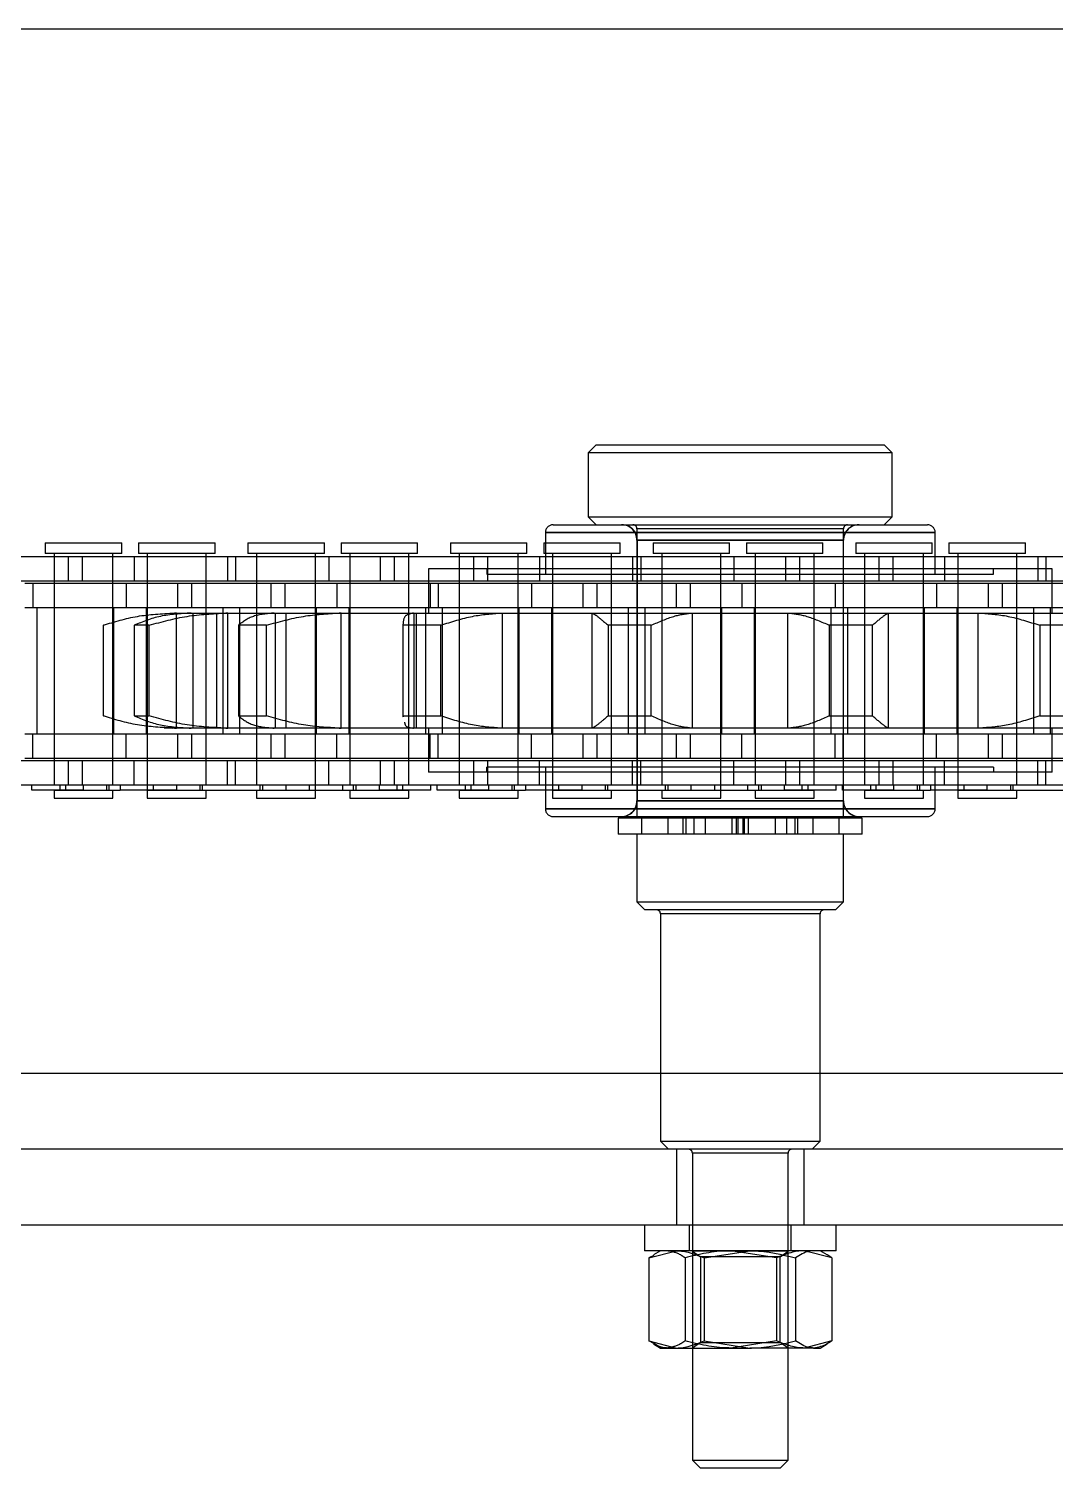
# Model space of a CAD drawing. Header units: metres. Extents: x 0 to 21025, y 0 to 14850.
# Drawn here: x 4385.1 to 4449.4, y 9031.4 to 9121.6 of the extents above; entities that cross this region are included whole.
import ezdxf

# ---------------------------------------------------------------- set-up
doc = ezdxf.new("R2010")
doc.units = ezdxf.units.M
doc.header["$LTSCALE"] = 25
doc.linetypes.add('HIDDEN2', pattern=[4.7625, 3.175, -1.5875])
doc.layers.add('SL4', color=4, linetype='Continuous')
doc.layers.add('ST1', color=7, linetype='HIDDEN2')

msp = doc.modelspace()

# ---------------------------------------------------------------- linework, layer by layer
at = {"layer": 'SL4'}
for p, q in [((4210.539, 9121.619), (5535.514, 9121.619)), ((4210.539, 9056.144), (5535.514, 9056.144)), ((5535.514, 9046.619), (4210.539, 9046.619)), ((4423.697, 9046.619), (4423.697, 9045.019)), ((4435.697, 9045.019), (4435.697, 9046.619)), ((4435.214, 9045.019), (4423.697, 9045.019)), ((4423.965, 9044.572), (4425.697, 9045.019)), ((4424.277, 9044.727), (4423.965, 9044.572)), ((4423.965, 9044.572), (4423.965, 9039.365)), ((4424.697, 9045.019), (4424.26, 9044.766)), ((4427.429, 9044.572), (4430.295, 9045.019)), ((4427.429, 9044.572), (4427.429, 9039.365)), ((4433.161, 9044.572), (4433.161, 9039.365)), ((4435.134, 9044.766), (4434.697, 9045.019)), ((4435.429, 9044.572), (4435.142, 9044.761)), ((4435.697, 9045.019), (4435.214, 9045.019)), ((4435.429, 9044.572), (4435.429, 9039.365)), ((4423.965, 9039.365), (4425.697, 9038.919)), ((4424.277, 9039.21), (4423.965, 9039.365)), ((4424.26, 9039.171), (4424.697, 9038.919)), ((4424.697, 9038.919), (4425.697, 9038.919)), ((4425.697, 9038.919), (4430.295, 9038.919)), ((4426.697, 9038.919), (4426.697, 9031.884)), ((4427.429, 9039.365), (4430.295, 9038.919)), ((4434.295, 9038.919), (4430.295, 9038.919)), ((4432.697, 9031.884), (4432.697, 9038.919)), ((4434.295, 9038.919), (4434.697, 9038.919)), ((4434.697, 9038.919), (4435.134, 9039.171)), ((4426.697, 9031.884), (4427.197, 9031.384)), ((4426.697, 9031.884), (4432.697, 9031.884)), ((4432.197, 9031.384), (4432.697, 9031.884)), ((4432.197, 9031.384), (4427.197, 9031.384))]:
    msp.add_line(p, q, dxfattribs=at)
for points, knots in [([(4425.697, 9045.019), (4425.738, 9045.018), (4426.323, 9045.012), (4426.896, 9044.784), (4427.429, 9044.572)], [0, 0, 0, 0, 0.070201, 1, 1, 1, 1]), ([(4430.295, 9045.019), (4430.363, 9045.018), (4431.33, 9045.012), (4432.279, 9044.784), (4433.161, 9044.572)], [0, 0, 0, 0, 0.070201, 1, 1, 1, 1]), ([(4434.295, 9045.019), (4434.192, 9045.012), (4433.808, 9044.987), (4433.434, 9044.747), (4433.161, 9044.572)], [0, 0, 0, 0, 0.268634, 1, 1, 1, 1]), ([(4425.697, 9038.919), (4425.738, 9038.919), (4426.323, 9038.925), (4426.896, 9039.153), (4427.429, 9039.365)], [0, 0, 0, 0, 0.070201, 1, 1, 1, 1]), ([(4430.295, 9038.919), (4430.363, 9038.919), (4431.33, 9038.925), (4432.279, 9039.153), (4433.161, 9039.365)], [0, 0, 0, 0, 0.070201, 1, 1, 1, 1]), ([(4434.295, 9038.919), (4434.192, 9038.925), (4433.808, 9038.95), (4433.434, 9039.19), (4433.161, 9039.365)], [0, 0, 0, 0, 0.268634, 1, 1, 1, 1]), ([(4435.429, 9039.365), (4435.334, 9039.298), (4434.964, 9039.036), (4434.58, 9038.969), (4434.295, 9038.919)], [0, 0, 0, 0, 0.2575513, 1, 1, 1, 1])]:
    msp.add_open_spline(points, degree=3, knots=knots, dxfattribs=at)
at = {"layer": 'ST1'}
for p, q in [((4420.672, 9095.529), (4420.172, 9095.029)), ((4439.222, 9095.029), (4420.172, 9095.029)), ((4420.172, 9095.029), (4420.172, 9091.029)), ((4420.672, 9095.529), (4438.722, 9095.529)), ((4439.222, 9095.029), (4438.722, 9095.529)), ((4439.222, 9091.029), (4439.222, 9095.029)), ((4417.97, 9090.529), (4441.423, 9090.529)), ((4420.172, 9091.029), (4439.222, 9091.029)), ((4420.172, 9091.029), (4420.672, 9090.529)), ((4436.172, 9090.279), (4423.222, 9090.279)), ((4423.222, 9090.279), (4423.222, 9072.239)), ((4436.172, 9072.239), (4436.172, 9090.279)), ((4438.722, 9090.529), (4439.222, 9091.029)), ((4386.131, 9089.384), (4390.928, 9089.384)), ((4386.131, 9089.384), (4386.131, 9088.725)), ((4390.928, 9088.725), (4390.928, 9089.384)), ((4391.979, 9089.384), (4396.776, 9089.384)), ((4391.979, 9089.384), (4391.979, 9088.725)), ((4396.776, 9088.725), (4396.776, 9089.384)), ((4398.831, 9089.384), (4403.628, 9089.384)), ((4398.831, 9089.384), (4398.831, 9088.725)), ((4403.628, 9088.725), (4403.628, 9089.384)), ((4404.679, 9089.384), (4409.476, 9089.384)), ((4404.679, 9089.384), (4404.679, 9088.725)), ((4409.476, 9088.725), (4409.476, 9089.384)), ((4411.531, 9089.384), (4416.328, 9089.384)), ((4411.531, 9089.384), (4411.531, 9088.725)), ((4416.328, 9088.725), (4416.328, 9089.384)), ((4417.379, 9089.384), (4422.176, 9089.384)), ((4417.379, 9089.384), (4417.379, 9088.725)), ((4417.482, 9090.04), (4417.482, 9087.44)), ((4417.482, 9090.04), (4441.912, 9090.04)), ((4441.912, 9090.04), (4417.482, 9090.04)), ((4422.176, 9088.725), (4422.176, 9089.384)), ((4423.222, 9089.551), (4423.222, 9073.216)), ((4436.147, 9089.551), (4423.246, 9089.551)), ((4423.246, 9073.216), (4423.246, 9089.551)), ((4423.246, 9089.551), (4436.147, 9089.551)), ((4424.231, 9089.384), (4429.028, 9089.384)), ((4424.231, 9089.384), (4424.231, 9088.725)), ((4429.028, 9088.725), (4429.028, 9089.384)), ((4430.079, 9089.384), (4434.876, 9089.384)), ((4430.079, 9089.384), (4430.079, 9088.725)), ((4434.876, 9088.725), (4434.876, 9089.384)), ((4436.147, 9089.551), (4436.147, 9073.216)), ((4436.172, 9073.216), (4436.172, 9089.551)), ((4436.931, 9089.384), (4441.728, 9089.384)), ((4436.931, 9089.384), (4436.931, 9088.725)), ((4441.728, 9088.725), (4441.728, 9089.384)), ((4441.912, 9087.44), (4441.912, 9090.04)), ((4442.779, 9089.384), (4447.576, 9089.384)), ((4442.779, 9089.384), (4442.779, 9088.725)), ((4447.576, 9088.725), (4447.576, 9089.384)), ((4378.502, 9088.541), (4387.597, 9088.541)), ((4390.928, 9088.725), (4386.131, 9088.725)), ((4386.684, 9088.725), (4386.684, 9074.227)), ((4386.684, 9088.541), (4386.684, 9087.021)), ((4387.597, 9088.541), (4388.457, 9088.541)), ((4387.597, 9087.021), (4387.597, 9088.541)), ((4388.457, 9088.541), (4397.552, 9088.541)), ((4388.457, 9088.541), (4388.457, 9087.021)), ((4390.374, 9074.227), (4390.374, 9088.725)), ((4390.374, 9087.021), (4390.374, 9088.541)), ((4391.704, 9088.541), (4391.704, 9087.021)), ((4396.776, 9088.725), (4391.979, 9088.725)), ((4392.532, 9088.725), (4392.532, 9074.227)), ((4392.532, 9088.541), (4392.532, 9087.021)), ((4396.222, 9074.227), (4396.222, 9088.725)), ((4396.222, 9087.021), (4396.222, 9088.541)), ((4397.552, 9088.541), (4397.552, 9087.021)), ((4397.552, 9088.541), (4403.902, 9088.541)), ((4398.054, 9088.541), (4398.054, 9087.021)), ((4403.628, 9088.725), (4398.831, 9088.725)), ((4399.384, 9088.725), (4399.384, 9074.227)), ((4399.384, 9088.541), (4399.384, 9087.021)), ((4403.074, 9074.227), (4403.074, 9088.725)), ((4403.074, 9087.021), (4403.074, 9088.541)), ((4403.902, 9088.541), (4403.902, 9087.021)), ((4403.902, 9088.541), (4412.997, 9088.541)), ((4409.476, 9088.725), (4404.679, 9088.725)), ((4405.232, 9088.725), (4405.232, 9074.227)), ((4405.232, 9088.541), (4405.232, 9087.021)), ((4407.149, 9087.021), (4407.149, 9088.541)), ((4408.009, 9088.541), (4408.009, 9087.021)), ((4408.922, 9074.227), (4408.922, 9088.725)), ((4408.922, 9087.021), (4408.922, 9088.541)), ((4416.328, 9088.725), (4411.531, 9088.725)), ((4412.084, 9088.725), (4412.084, 9074.227)), ((4412.084, 9088.541), (4412.084, 9087.021)), ((4412.997, 9088.541), (4413.857, 9088.541)), ((4412.997, 9087.021), (4412.997, 9088.541)), ((4413.857, 9088.541), (4422.952, 9088.541)), ((4413.857, 9088.541), (4413.857, 9087.021)), ((4415.774, 9074.227), (4415.774, 9088.725)), ((4415.774, 9087.021), (4415.774, 9088.541)), ((4417.104, 9088.541), (4417.104, 9087.021)), ((4422.176, 9088.725), (4417.379, 9088.725)), ((4417.932, 9088.725), (4417.932, 9074.227)), ((4417.932, 9088.541), (4417.932, 9087.021)), ((4421.622, 9074.227), (4421.622, 9088.725)), ((4421.622, 9087.021), (4421.622, 9088.541)), ((4422.952, 9088.541), (4422.952, 9087.021)), ((4422.952, 9088.541), (4429.302, 9088.541)), ((4423.454, 9088.541), (4423.454, 9087.021)), ((4429.028, 9088.725), (4424.231, 9088.725)), ((4424.784, 9088.725), (4424.784, 9074.227)), ((4424.784, 9088.541), (4424.784, 9087.021)), ((4428.474, 9074.227), (4428.474, 9088.725)), ((4428.474, 9087.021), (4428.474, 9088.541)), ((4429.302, 9088.541), (4429.302, 9087.021)), ((4429.302, 9088.541), (4438.397, 9088.541)), ((4434.876, 9088.725), (4430.079, 9088.725)), ((4430.632, 9088.725), (4430.632, 9074.227)), ((4430.632, 9088.541), (4430.632, 9087.021)), ((4432.549, 9087.021), (4432.549, 9088.541)), ((4433.409, 9088.541), (4433.409, 9087.021)), ((4434.322, 9074.227), (4434.322, 9088.725)), ((4434.322, 9087.021), (4434.322, 9088.541)), ((4441.728, 9088.725), (4436.931, 9088.725)), ((4437.484, 9088.725), (4437.484, 9074.227)), ((4437.484, 9088.541), (4437.484, 9087.021)), ((4438.397, 9088.541), (4439.257, 9088.541)), ((4438.397, 9087.021), (4438.397, 9088.541)), ((4439.257, 9088.541), (4448.352, 9088.541)), ((4439.257, 9088.541), (4439.257, 9087.021)), ((4441.174, 9074.227), (4441.174, 9088.725)), ((4441.174, 9087.021), (4441.174, 9088.541)), ((4442.504, 9088.541), (4442.504, 9087.021)), ((4447.576, 9088.725), (4442.779, 9088.725)), ((4443.332, 9088.725), (4443.332, 9074.227)), ((4443.332, 9088.541), (4443.332, 9087.021)), ((4447.022, 9074.227), (4447.022, 9088.725)), ((4447.022, 9087.021), (4447.022, 9088.541)), ((4448.352, 9088.541), (4448.352, 9087.021)), ((4448.352, 9088.541), (4454.702, 9088.541)), ((4448.854, 9088.541), (4448.854, 9087.021)), ((4410.153, 9087.759), (4410.153, 9084.989)), ((4449.241, 9087.759), (4410.153, 9087.759)), ((4413.817, 9087.759), (4413.817, 9087.44)), ((4445.576, 9087.44), (4445.576, 9087.759)), ((4449.241, 9084.989), (4449.241, 9087.759)), ((4378.502, 9087.021), (4387.597, 9087.021)), ((4384.852, 9086.869), (4391.202, 9086.869)), ((4385.354, 9086.869), (4385.354, 9085.349)), ((4386.684, 9086.869), (4386.684, 9085.349)), ((4387.597, 9087.021), (4388.457, 9087.021)), ((4388.457, 9087.021), (4397.552, 9087.021)), ((4390.374, 9085.349), (4390.374, 9086.869)), ((4391.202, 9086.869), (4391.202, 9085.349)), ((4391.202, 9086.869), (4400.297, 9086.869)), ((4392.532, 9086.869), (4392.532, 9085.349)), ((4394.449, 9085.349), (4394.449, 9086.869)), ((4395.309, 9086.869), (4395.309, 9085.349)), ((4396.222, 9085.349), (4396.222, 9086.869)), ((4397.552, 9087.021), (4403.902, 9087.021)), ((4399.384, 9086.869), (4399.384, 9085.349)), ((4400.297, 9086.869), (4401.157, 9086.869)), ((4400.297, 9085.349), (4400.297, 9086.869)), ((4401.157, 9086.869), (4410.252, 9086.869)), ((4401.157, 9086.869), (4401.157, 9085.349)), ((4403.074, 9085.349), (4403.074, 9086.869)), ((4403.902, 9087.021), (4412.997, 9087.021)), ((4404.404, 9086.869), (4404.404, 9085.349)), ((4405.232, 9086.869), (4405.232, 9085.349)), ((4408.922, 9085.349), (4408.922, 9086.869)), ((4410.252, 9086.869), (4410.252, 9085.349)), ((4410.252, 9086.869), (4416.602, 9086.869)), ((4410.754, 9086.869), (4410.754, 9085.349)), ((4412.084, 9086.869), (4412.084, 9085.349)), ((4412.997, 9087.021), (4413.857, 9087.021)), ((4413.817, 9087.44), (4445.576, 9087.44)), ((4413.857, 9087.021), (4422.952, 9087.021)), ((4415.774, 9085.349), (4415.774, 9086.869)), ((4416.602, 9086.869), (4416.602, 9085.349)), ((4416.602, 9086.869), (4425.697, 9086.869)), ((4417.932, 9086.869), (4417.932, 9085.349)), ((4419.849, 9085.349), (4419.849, 9086.869)), ((4420.709, 9086.869), (4420.709, 9085.349)), ((4421.622, 9085.349), (4421.622, 9086.869)), ((4422.952, 9087.021), (4429.302, 9087.021)), ((4424.784, 9086.869), (4424.784, 9085.349)), ((4425.697, 9086.869), (4426.557, 9086.869)), ((4425.697, 9085.349), (4425.697, 9086.869)), ((4426.557, 9086.869), (4435.652, 9086.869)), ((4426.557, 9086.869), (4426.557, 9085.349)), ((4428.474, 9085.349), (4428.474, 9086.869)), ((4429.302, 9087.021), (4438.397, 9087.021)), ((4429.804, 9086.869), (4429.804, 9085.349)), ((4430.632, 9086.869), (4430.632, 9085.349)), ((4434.322, 9085.349), (4434.322, 9086.869)), ((4435.652, 9086.869), (4435.652, 9085.349)), ((4435.652, 9086.869), (4442.002, 9086.869)), ((4436.154, 9086.869), (4436.154, 9085.349)), ((4437.484, 9086.869), (4437.484, 9085.349)), ((4438.397, 9087.021), (4439.257, 9087.021)), ((4439.257, 9087.021), (4448.352, 9087.021)), ((4441.174, 9085.349), (4441.174, 9086.869)), ((4442.002, 9086.869), (4442.002, 9085.349)), ((4442.002, 9086.869), (4451.097, 9086.869)), ((4443.332, 9086.869), (4443.332, 9085.349)), ((4445.249, 9085.349), (4445.249, 9086.869)), ((4446.109, 9086.869), (4446.109, 9085.349)), ((4447.022, 9085.349), (4447.022, 9086.869)), ((4448.352, 9087.021), (4454.702, 9087.021)), ((4384.852, 9085.349), (4391.202, 9085.349)), ((4385.637, 9077.419), (4385.637, 9085.349)), ((4386.684, 9085.349), (4386.684, 9077.419)), ((4390.374, 9077.419), (4390.374, 9085.349)), ((4390.417, 9085.349), (4390.417, 9077.419)), ((4391.202, 9085.349), (4400.297, 9085.349)), ((4392.489, 9077.419), (4392.489, 9085.349)), ((4392.532, 9085.349), (4392.532, 9077.419)), ((4394.089, 9084.989), (4394.23, 9084.989)), ((4394.23, 9084.989), (4394.356, 9084.989)), ((4394.356, 9084.989), (4394.23, 9084.989)), ((4394.356, 9077.779), (4394.356, 9084.989)), ((4394.356, 9084.989), (4395.287, 9084.989)), ((4395.287, 9084.989), (4397.451, 9084.989)), ((4395.396, 9077.779), (4395.396, 9084.989)), ((4396.222, 9077.419), (4396.222, 9085.349)), ((4396.894, 9077.779), (4396.894, 9084.989)), ((4397.269, 9085.349), (4397.269, 9077.419)), ((4397.451, 9084.989), (4397.58, 9084.989)), ((4397.58, 9084.989), (4397.451, 9084.989)), ((4397.58, 9077.779), (4397.58, 9084.989)), ((4397.58, 9084.989), (4400.493, 9084.989)), ((4398.337, 9077.419), (4398.337, 9085.349)), ((4399.384, 9085.349), (4399.384, 9077.419)), ((4400.297, 9085.349), (4401.157, 9085.349)), ((4400.493, 9084.989), (4404.562, 9084.989)), ((4400.572, 9077.779), (4400.572, 9084.989)), ((4401.157, 9085.349), (4410.252, 9085.349)), ((4401.241, 9077.779), (4401.241, 9084.989)), ((4403.074, 9077.419), (4403.074, 9085.349)), ((4403.117, 9085.349), (4403.117, 9077.419)), ((4404.562, 9084.989), (4404.677, 9084.989)), ((4404.677, 9084.989), (4404.562, 9084.989)), ((4404.677, 9077.779), (4404.677, 9084.989)), ((4404.677, 9084.989), (4409.223, 9084.989)), ((4405.189, 9077.419), (4405.189, 9085.349)), ((4405.232, 9085.349), (4405.232, 9077.419)), ((4408.922, 9077.419), (4408.922, 9085.349)), ((4409.223, 9084.989), (4414.704, 9084.989)), ((4409.261, 9077.779), (4409.261, 9084.989)), ((4409.411, 9077.779), (4409.411, 9084.989)), ((4409.969, 9085.349), (4409.969, 9077.419)), ((4410.252, 9085.349), (4416.602, 9085.349)), ((4411.037, 9077.419), (4411.037, 9085.349)), ((4412.084, 9085.349), (4412.084, 9077.419)), ((4414.704, 9084.989), (4414.792, 9084.989)), ((4414.792, 9077.779), (4414.792, 9084.989)), ((4414.792, 9084.989), (4420.415, 9084.989)), ((4415.774, 9077.419), (4415.774, 9085.349)), ((4415.817, 9085.349), (4415.817, 9077.419)), ((4416.602, 9085.349), (4425.697, 9085.349)), ((4417.889, 9077.419), (4417.889, 9085.349)), ((4417.932, 9085.349), (4417.932, 9077.419)), ((4420.415, 9077.779), (4420.415, 9084.989)), ((4420.415, 9084.989), (4420.421, 9084.989)), ((4420.421, 9084.989), (4426.655, 9084.989)), ((4421.622, 9077.419), (4421.622, 9085.349)), ((4422.669, 9085.349), (4422.669, 9077.419)), ((4423.737, 9077.419), (4423.737, 9085.349)), ((4424.784, 9085.349), (4424.784, 9077.419)), ((4425.697, 9085.349), (4426.557, 9085.349)), ((4426.557, 9085.349), (4435.652, 9085.349)), ((4426.655, 9084.989), (4426.705, 9084.989)), ((4426.705, 9077.779), (4426.705, 9084.989)), ((4426.705, 9084.989), (4432.688, 9084.989)), ((4428.474, 9077.419), (4428.474, 9085.349)), ((4428.517, 9085.349), (4428.517, 9077.419)), ((4430.589, 9077.419), (4430.589, 9085.349)), ((4430.632, 9085.349), (4430.632, 9077.419)), ((4432.688, 9077.779), (4432.688, 9084.989)), ((4432.688, 9084.989), (4432.739, 9084.989)), ((4432.739, 9084.989), (4438.972, 9084.989)), ((4434.322, 9077.419), (4434.322, 9085.349)), ((4435.369, 9085.349), (4435.369, 9077.419)), ((4435.652, 9085.349), (4442.002, 9085.349)), ((4436.437, 9077.419), (4436.437, 9085.349)), ((4437.484, 9085.349), (4437.484, 9077.419)), ((4438.972, 9084.989), (4438.978, 9084.989)), ((4438.978, 9077.779), (4438.978, 9084.989)), ((4438.978, 9084.989), (4444.601, 9084.989)), ((4441.174, 9077.419), (4441.174, 9085.349)), ((4441.217, 9085.349), (4441.217, 9077.419)), ((4442.002, 9085.349), (4451.097, 9085.349)), ((4443.289, 9077.419), (4443.289, 9085.349)), ((4443.332, 9085.349), (4443.332, 9077.419)), ((4444.601, 9077.779), (4444.601, 9084.989)), ((4444.601, 9084.989), (4444.689, 9084.989)), ((4444.689, 9084.989), (4450.171, 9084.989)), ((4447.022, 9077.419), (4447.022, 9085.349)), ((4448.069, 9085.349), (4448.069, 9077.419)), ((4449.137, 9077.419), (4449.137, 9085.349)), ((4389.78, 9084.227), (4389.757, 9084.227)), ((4389.757, 9084.227), (4389.757, 9078.541)), ((4389.78, 9078.541), (4389.78, 9084.227)), ((4392.657, 9084.227), (4391.718, 9084.227)), ((4391.718, 9084.227), (4391.718, 9078.541)), ((4392.657, 9078.541), (4392.657, 9084.227)), ((4400.001, 9084.227), (4398.237, 9084.227)), ((4398.237, 9084.227), (4398.237, 9078.541)), ((4400.001, 9078.541), (4400.001, 9084.227)), ((4408.549, 9084.284), (4408.549, 9078.483)), ((4410.926, 9084.227), (4408.551, 9084.227)), ((4408.551, 9084.227), (4408.551, 9078.541)), ((4410.926, 9078.541), (4410.926, 9084.227)), ((4424.116, 9084.227), (4421.415, 9084.227)), ((4421.415, 9084.227), (4421.415, 9078.541)), ((4424.116, 9078.541), (4424.116, 9084.227)), ((4435.277, 9084.227), (4435.277, 9078.541)), ((4437.979, 9084.227), (4435.277, 9084.227)), ((4437.979, 9078.541), (4437.979, 9084.227)), ((4448.467, 9084.227), (4448.467, 9078.541)), ((4450.843, 9084.227), (4448.467, 9084.227)), ((4389.757, 9078.541), (4389.78, 9078.541)), ((4391.718, 9078.541), (4392.657, 9078.541)), ((4393.593, 9077.788), (4394.089, 9077.779)), ((4394.23, 9077.779), (4394.089, 9077.779)), ((4394.356, 9077.779), (4394.23, 9077.779)), ((4394.23, 9077.779), (4394.356, 9077.779)), ((4395.287, 9077.779), (4394.356, 9077.779)), ((4397.451, 9077.779), (4395.287, 9077.779)), ((4397.58, 9077.779), (4397.451, 9077.779)), ((4397.451, 9077.779), (4397.58, 9077.779)), ((4400.493, 9077.779), (4397.58, 9077.779)), ((4398.237, 9078.541), (4400.001, 9078.541)), ((4404.562, 9077.779), (4400.493, 9077.779)), ((4404.677, 9077.779), (4404.562, 9077.779)), ((4404.562, 9077.779), (4404.677, 9077.779)), ((4409.223, 9077.779), (4404.677, 9077.779)), ((4408.551, 9078.541), (4410.926, 9078.541)), ((4408.551, 9078.541), (4408.566, 9078.483)), ((4414.704, 9077.779), (4409.223, 9077.779)), ((4410.153, 9077.779), (4410.153, 9075.009)), ((4414.792, 9077.779), (4414.704, 9077.779)), ((4420.415, 9077.779), (4414.792, 9077.779)), ((4420.421, 9077.779), (4420.415, 9077.779)), ((4426.655, 9077.779), (4420.421, 9077.779)), ((4421.415, 9078.541), (4424.116, 9078.541)), ((4426.705, 9077.779), (4426.655, 9077.779)), ((4432.688, 9077.779), (4426.705, 9077.779)), ((4432.739, 9077.779), (4432.688, 9077.779)), ((4438.972, 9077.779), (4432.739, 9077.779)), ((4435.277, 9078.541), (4437.979, 9078.541)), ((4438.978, 9077.779), (4438.972, 9077.779)), ((4444.601, 9077.779), (4438.978, 9077.779)), ((4444.689, 9077.779), (4444.601, 9077.779)), ((4450.171, 9077.779), (4444.689, 9077.779)), ((4448.467, 9078.541), (4450.843, 9078.541)), ((4449.241, 9075.009), (4449.241, 9077.779)), ((4384.852, 9077.419), (4391.202, 9077.419)), ((4385.354, 9075.899), (4385.354, 9077.419)), ((4386.684, 9077.419), (4386.684, 9075.899)), ((4390.374, 9075.899), (4390.374, 9077.419)), ((4391.202, 9075.899), (4391.202, 9077.419)), ((4391.202, 9077.419), (4400.297, 9077.419)), ((4392.532, 9077.419), (4392.532, 9075.899)), ((4394.449, 9075.899), (4394.449, 9077.419)), ((4395.309, 9077.419), (4395.309, 9075.899)), ((4396.222, 9075.899), (4396.222, 9077.419)), ((4399.384, 9077.419), (4399.384, 9075.899)), ((4400.297, 9077.419), (4401.157, 9077.419)), ((4400.297, 9075.899), (4400.297, 9077.419)), ((4401.157, 9077.419), (4410.252, 9077.419)), ((4401.157, 9077.419), (4401.157, 9075.899)), ((4403.074, 9075.899), (4403.074, 9077.419)), ((4404.404, 9075.899), (4404.404, 9077.419)), ((4405.232, 9077.419), (4405.232, 9075.899)), ((4408.922, 9075.899), (4408.922, 9077.419)), ((4410.252, 9075.899), (4410.252, 9077.419)), ((4410.252, 9077.419), (4416.602, 9077.419)), ((4410.754, 9075.899), (4410.754, 9077.419)), ((4412.084, 9077.419), (4412.084, 9075.899)), ((4415.774, 9075.899), (4415.774, 9077.419)), ((4416.602, 9075.899), (4416.602, 9077.419)), ((4416.602, 9077.419), (4425.697, 9077.419)), ((4417.932, 9077.419), (4417.932, 9075.899)), ((4419.849, 9075.899), (4419.849, 9077.419)), ((4420.709, 9077.419), (4420.709, 9075.899)), ((4421.622, 9075.899), (4421.622, 9077.419)), ((4424.784, 9077.419), (4424.784, 9075.899)), ((4425.697, 9077.419), (4426.557, 9077.419)), ((4425.697, 9075.899), (4425.697, 9077.419)), ((4426.557, 9077.419), (4435.652, 9077.419)), ((4426.557, 9077.419), (4426.557, 9075.899)), ((4428.474, 9075.899), (4428.474, 9077.419)), ((4429.804, 9075.899), (4429.804, 9077.419)), ((4430.632, 9077.419), (4430.632, 9075.899)), ((4434.322, 9075.899), (4434.322, 9077.419)), ((4435.652, 9075.899), (4435.652, 9077.419)), ((4435.652, 9077.419), (4442.002, 9077.419)), ((4436.154, 9075.899), (4436.154, 9077.419)), ((4437.484, 9077.419), (4437.484, 9075.899)), ((4441.174, 9075.899), (4441.174, 9077.419)), ((4442.002, 9075.899), (4442.002, 9077.419)), ((4442.002, 9077.419), (4451.097, 9077.419)), ((4443.332, 9077.419), (4443.332, 9075.899)), ((4445.249, 9075.899), (4445.249, 9077.419)), ((4446.109, 9077.419), (4446.109, 9075.899)), ((4447.022, 9075.899), (4447.022, 9077.419)), ((4384.852, 9075.899), (4391.202, 9075.899)), ((4391.202, 9075.899), (4400.297, 9075.899)), ((4400.297, 9075.899), (4401.157, 9075.899)), ((4401.157, 9075.899), (4410.252, 9075.899)), ((4410.252, 9075.899), (4416.602, 9075.899)), ((4416.602, 9075.899), (4425.697, 9075.899)), ((4425.697, 9075.899), (4426.557, 9075.899)), ((4426.557, 9075.899), (4435.652, 9075.899)), ((4435.652, 9075.899), (4442.002, 9075.899)), ((4442.002, 9075.899), (4451.097, 9075.899)), ((4378.502, 9075.747), (4387.597, 9075.747)), ((4386.684, 9075.747), (4386.684, 9074.227)), ((4387.597, 9075.747), (4388.457, 9075.747)), ((4387.597, 9074.227), (4387.597, 9075.747)), ((4388.457, 9075.747), (4397.552, 9075.747)), ((4388.457, 9075.747), (4388.457, 9074.227)), ((4390.374, 9074.227), (4390.374, 9075.747)), ((4391.704, 9074.227), (4391.704, 9075.747)), ((4392.532, 9075.747), (4392.532, 9073.894)), ((4396.222, 9074.227), (4396.222, 9075.747)), ((4397.552, 9074.227), (4397.552, 9075.747)), ((4397.552, 9075.747), (4403.902, 9075.747)), ((4398.054, 9074.227), (4398.054, 9075.747)), ((4399.384, 9075.747), (4399.384, 9074.227)), ((4403.074, 9073.894), (4403.074, 9075.747)), ((4403.902, 9074.227), (4403.902, 9075.747)), ((4403.902, 9075.747), (4412.997, 9075.747)), ((4405.232, 9075.747), (4405.232, 9074.227)), ((4407.149, 9074.227), (4407.149, 9075.747)), ((4408.009, 9075.747), (4408.009, 9074.227)), ((4408.922, 9074.227), (4408.922, 9075.747)), ((4449.241, 9075.009), (4410.153, 9075.009)), ((4412.084, 9075.747), (4412.084, 9074.227)), ((4412.997, 9075.747), (4413.857, 9075.747)), ((4412.997, 9074.227), (4412.997, 9075.747)), ((4445.576, 9075.327), (4413.817, 9075.327)), ((4413.817, 9075.009), (4413.817, 9075.327)), ((4413.857, 9075.747), (4422.952, 9075.747)), ((4413.857, 9075.747), (4413.857, 9074.227)), ((4415.774, 9074.227), (4415.774, 9075.747)), ((4417.104, 9074.227), (4417.104, 9075.747)), ((4417.482, 9075.327), (4417.482, 9072.727)), ((4417.932, 9075.747), (4417.932, 9073.894)), ((4421.622, 9074.227), (4421.622, 9075.747)), ((4422.952, 9074.227), (4422.952, 9075.747)), ((4422.952, 9075.747), (4429.302, 9075.747)), ((4423.454, 9074.227), (4423.454, 9075.747)), ((4424.784, 9075.747), (4424.784, 9074.227)), ((4428.474, 9073.894), (4428.474, 9075.747)), ((4429.302, 9074.227), (4429.302, 9075.747)), ((4429.302, 9075.747), (4438.397, 9075.747)), ((4430.632, 9075.747), (4430.632, 9074.227)), ((4432.549, 9074.227), (4432.549, 9075.747)), ((4433.409, 9075.747), (4433.409, 9074.227)), ((4434.322, 9074.227), (4434.322, 9075.747)), ((4437.484, 9075.747), (4437.484, 9074.227)), ((4438.397, 9075.747), (4439.257, 9075.747)), ((4438.397, 9074.227), (4438.397, 9075.747)), ((4439.257, 9075.747), (4448.352, 9075.747)), ((4439.257, 9075.747), (4439.257, 9074.227)), ((4441.174, 9074.227), (4441.174, 9075.747)), ((4441.912, 9072.727), (4441.912, 9075.327)), ((4442.504, 9074.227), (4442.504, 9075.747)), ((4443.332, 9075.747), (4443.332, 9073.894)), ((4445.576, 9075.327), (4445.576, 9075.009)), ((4447.022, 9074.227), (4447.022, 9075.747)), ((4448.352, 9074.227), (4448.352, 9075.747)), ((4448.352, 9075.747), (4454.702, 9075.747)), ((4448.854, 9074.227), (4448.854, 9075.747)), ((4378.502, 9074.227), (4387.597, 9074.227)), ((4385.299, 9073.894), (4385.299, 9074.227)), ((4387.053, 9074.227), (4387.053, 9073.858)), ((4387.422, 9073.894), (4387.422, 9074.227)), ((4387.597, 9074.227), (4388.457, 9074.227)), ((4388.457, 9074.227), (4397.552, 9074.227)), ((4388.529, 9073.894), (4388.529, 9074.227)), ((4390.005, 9073.858), (4390.005, 9074.227)), ((4390.148, 9073.894), (4390.148, 9074.227)), ((4390.825, 9074.227), (4390.825, 9073.894)), ((4392.901, 9074.227), (4392.901, 9073.858)), ((4394.377, 9073.894), (4394.377, 9074.227)), ((4395.853, 9073.858), (4395.853, 9074.227)), ((4395.996, 9073.894), (4395.996, 9074.227)), ((4397.552, 9074.227), (4403.902, 9074.227)), ((4399.61, 9073.894), (4399.61, 9074.227)), ((4399.753, 9074.227), (4399.753, 9073.858)), ((4401.229, 9073.894), (4401.229, 9074.227)), ((4402.705, 9073.858), (4402.705, 9074.227)), ((4403.902, 9074.227), (4412.997, 9074.227)), ((4404.781, 9073.894), (4404.781, 9074.227)), ((4405.458, 9073.894), (4405.458, 9074.227)), ((4405.601, 9074.227), (4405.601, 9073.858)), ((4407.077, 9073.894), (4407.077, 9074.227)), ((4408.184, 9073.894), (4408.184, 9074.227)), ((4408.553, 9073.858), (4408.553, 9074.227)), ((4410.308, 9073.894), (4410.308, 9074.227)), ((4410.699, 9073.894), (4410.699, 9074.227)), ((4412.453, 9074.227), (4412.453, 9073.858)), ((4412.822, 9073.894), (4412.822, 9074.227)), ((4412.997, 9074.227), (4413.857, 9074.227)), ((4413.857, 9074.227), (4422.952, 9074.227)), ((4413.929, 9073.894), (4413.929, 9074.227)), ((4415.405, 9073.858), (4415.405, 9074.227)), ((4415.548, 9073.894), (4415.548, 9074.227)), ((4416.225, 9074.227), (4416.225, 9073.894)), ((4418.301, 9074.227), (4418.301, 9073.858)), ((4419.777, 9073.894), (4419.777, 9074.227)), ((4421.253, 9073.858), (4421.253, 9074.227)), ((4421.396, 9073.894), (4421.396, 9074.227)), ((4422.952, 9074.227), (4429.302, 9074.227)), ((4425.01, 9073.894), (4425.01, 9074.227)), ((4425.153, 9074.227), (4425.153, 9073.858)), ((4426.629, 9073.894), (4426.629, 9074.227)), ((4428.105, 9073.858), (4428.105, 9074.227)), ((4429.302, 9074.227), (4438.397, 9074.227)), ((4430.181, 9073.894), (4430.181, 9074.227)), ((4430.858, 9073.894), (4430.858, 9074.227)), ((4431.001, 9074.227), (4431.001, 9073.858)), ((4432.477, 9073.894), (4432.477, 9074.227)), ((4433.584, 9073.894), (4433.584, 9074.227)), ((4433.953, 9073.858), (4433.953, 9074.227)), ((4435.708, 9073.894), (4435.708, 9074.227)), ((4436.099, 9073.894), (4436.099, 9074.227)), ((4437.853, 9074.227), (4437.853, 9073.858)), ((4438.222, 9073.894), (4438.222, 9074.227)), ((4438.397, 9074.227), (4439.257, 9074.227)), ((4439.257, 9074.227), (4448.352, 9074.227)), ((4439.329, 9073.894), (4439.329, 9074.227)), ((4440.805, 9073.858), (4440.805, 9074.227)), ((4440.948, 9073.894), (4440.948, 9074.227)), ((4441.625, 9074.227), (4441.625, 9073.894)), ((4443.701, 9074.227), (4443.701, 9073.858)), ((4445.177, 9073.894), (4445.177, 9074.227)), ((4446.653, 9073.858), (4446.653, 9074.227)), ((4446.796, 9073.894), (4446.796, 9074.227)), ((4448.352, 9074.227), (4454.702, 9074.227)), ((4388.529, 9073.894), (4385.299, 9073.894)), ((4390.374, 9073.858), (4386.684, 9073.858)), ((4386.684, 9073.858), (4386.684, 9073.384)), ((4386.684, 9073.384), (4390.374, 9073.384)), ((4388.529, 9073.894), (4390.825, 9073.894)), ((4390.374, 9073.384), (4390.374, 9073.858)), ((4394.377, 9073.894), (4390.825, 9073.894)), ((4396.222, 9073.858), (4392.532, 9073.858)), ((4392.532, 9073.858), (4392.532, 9073.384)), ((4392.532, 9073.384), (4396.222, 9073.384)), ((4394.377, 9073.894), (4407.077, 9073.894)), ((4396.222, 9073.384), (4396.222, 9073.858)), ((4403.074, 9073.858), (4399.384, 9073.858)), ((4399.384, 9073.858), (4399.384, 9073.384)), ((4399.384, 9073.384), (4403.074, 9073.384)), ((4403.074, 9073.384), (4403.074, 9073.858)), ((4408.922, 9073.858), (4405.232, 9073.858)), ((4405.232, 9073.858), (4405.232, 9073.384)), ((4405.232, 9073.384), (4408.922, 9073.384)), ((4410.308, 9073.894), (4407.077, 9073.894)), ((4408.922, 9073.384), (4408.922, 9073.858)), ((4413.929, 9073.894), (4410.699, 9073.894)), ((4415.774, 9073.858), (4412.084, 9073.858)), ((4412.084, 9073.858), (4412.084, 9073.384)), ((4412.084, 9073.384), (4415.774, 9073.384)), ((4413.929, 9073.894), (4416.225, 9073.894)), ((4415.774, 9073.384), (4415.774, 9073.858)), ((4419.777, 9073.894), (4416.225, 9073.894)), ((4421.622, 9073.858), (4417.932, 9073.858)), ((4417.932, 9073.858), (4417.932, 9073.384)), ((4417.932, 9073.384), (4421.622, 9073.384)), ((4419.777, 9073.894), (4432.477, 9073.894)), ((4421.622, 9073.384), (4421.622, 9073.858)), ((4436.147, 9073.216), (4423.246, 9073.216)), ((4423.246, 9073.216), (4436.147, 9073.216)), ((4428.474, 9073.858), (4424.784, 9073.858)), ((4424.784, 9073.858), (4424.784, 9073.384)), ((4424.784, 9073.384), (4428.474, 9073.384)), ((4428.474, 9073.384), (4428.474, 9073.858)), ((4434.322, 9073.858), (4430.632, 9073.858)), ((4430.632, 9073.858), (4430.632, 9073.384)), ((4430.632, 9073.384), (4434.322, 9073.384)), ((4435.708, 9073.894), (4432.477, 9073.894)), ((4434.322, 9073.384), (4434.322, 9073.858)), ((4439.329, 9073.894), (4436.099, 9073.894)), ((4441.174, 9073.858), (4437.484, 9073.858)), ((4437.484, 9073.858), (4437.484, 9073.384)), ((4437.484, 9073.384), (4441.174, 9073.384)), ((4439.329, 9073.894), (4441.625, 9073.894)), ((4441.174, 9073.384), (4441.174, 9073.858)), ((4445.177, 9073.894), (4441.625, 9073.894)), ((4447.022, 9073.858), (4443.332, 9073.858)), ((4443.332, 9073.858), (4443.332, 9073.384)), ((4443.332, 9073.384), (4447.022, 9073.384)), ((4445.177, 9073.894), (4457.877, 9073.894)), ((4447.022, 9073.384), (4447.022, 9073.858)), ((4417.482, 9072.727), (4441.912, 9072.727)), ((4441.912, 9072.727), (4417.482, 9072.727)), ((4417.97, 9072.239), (4441.423, 9072.239)), ((4423.497, 9072.239), (4423.497, 9071.139)), ((4435.897, 9071.139), (4435.897, 9072.239)), ((4437.34, 9072.139), (4422.053, 9072.139)), ((4422.053, 9072.139), (4422.053, 9071.139)), ((4423.497, 9072.139), (4423.497, 9071.139)), ((4425.149, 9072.139), (4425.149, 9071.139)), ((4426.1, 9072.139), (4426.1, 9071.139)), ((4426.276, 9072.139), (4426.276, 9071.139)), ((4426.792, 9072.139), (4426.792, 9071.139)), ((4427.497, 9072.139), (4427.497, 9071.139)), ((4429.197, 9071.139), (4429.197, 9072.139)), ((4429.447, 9072.139), (4429.447, 9071.139)), ((4429.535, 9072.139), (4429.535, 9071.139)), ((4429.858, 9072.139), (4429.858, 9071.139)), ((4429.947, 9072.139), (4429.947, 9071.139)), ((4430.197, 9072.139), (4430.197, 9071.139)), ((4431.897, 9071.139), (4431.897, 9072.139)), ((4432.601, 9072.139), (4432.601, 9071.139)), ((4433.118, 9072.139), (4433.118, 9071.139)), ((4433.293, 9072.139), (4433.293, 9071.139)), ((4434.244, 9072.139), (4434.244, 9071.139)), ((4435.897, 9071.139), (4435.897, 9072.139)), ((4437.34, 9071.139), (4437.34, 9072.139)), ((4437.34, 9071.139), (4422.053, 9071.139)), ((4423.222, 9071.139), (4423.222, 9066.884)), ((4436.172, 9066.884), (4436.172, 9071.139)), ((4423.222, 9066.884), (4436.172, 9066.884)), ((4423.222, 9066.884), (4423.722, 9066.384)), ((4435.672, 9066.384), (4436.172, 9066.884)), ((4435.672, 9066.384), (4423.722, 9066.384)), ((4424.697, 9066.134), (4424.697, 9051.884)), ((4434.697, 9066.134), (4424.743, 9066.134)), ((4434.697, 9051.884), (4434.697, 9066.134)), ((4210.539, 9056.144), (5535.514, 9056.144)), ((4424.697, 9051.884), (4434.697, 9051.884)), ((4424.697, 9051.884), (4425.197, 9051.384)), ((4434.197, 9051.384), (4434.697, 9051.884)), ((5535.514, 9051.381), (4210.539, 9051.381)), ((4434.197, 9051.384), (4425.197, 9051.384)), ((4425.697, 9051.381), (4425.697, 9046.619)), ((4432.697, 9051.134), (4426.697, 9051.134)), ((4426.697, 9051.134), (4426.697, 9038.919)), ((4432.697, 9038.919), (4432.697, 9051.134)), ((4433.697, 9046.619), (4433.697, 9051.381)), ((4426.497, 9046.619), (4426.497, 9045.019)), ((4432.897, 9045.019), (4432.897, 9046.619)), ((4426.233, 9044.572), (4426.233, 9039.365)), ((4426.697, 9045.019), (4426.697, 9044.993)), ((4432.455, 9044.993), (4426.697, 9044.993)), ((4426.697, 9044.993), (4427.197, 9044.643)), ((4432.197, 9044.643), (4427.197, 9044.643)), ((4427.197, 9044.643), (4427.197, 9039.269)), ((4431.965, 9044.572), (4429.099, 9045.019)), ((4431.965, 9044.572), (4431.965, 9039.365)), ((4432.197, 9044.643), (4432.697, 9044.993)), ((4432.197, 9039.269), (4432.197, 9044.643)), ((4432.697, 9044.993), (4432.455, 9044.993)), ((4432.697, 9044.993), (4432.697, 9045.019)), ((4435.429, 9044.572), (4433.697, 9045.019)), ((4427.197, 9039.269), (4426.697, 9038.919)), ((4427.197, 9039.269), (4431.996, 9039.269)), ((4431.965, 9039.365), (4429.099, 9038.919)), ((4431.996, 9039.269), (4432.197, 9039.269)), ((4432.697, 9038.919), (4432.197, 9039.269)), ((4435.429, 9039.365), (4433.697, 9038.919))]:
    msp.add_line(p, q, dxfattribs=at)
for centre, radius, start, end in [((4417.97, 9090.04), 0.489, 90, 180), ((4422.244, 9089.551), 0.977, 0, 90), ((4422.271, 9089.553), 0.975, 359.89099, 89.89057), ((4422.972, 9090.279), 0.25, 0, 90), ((4437.122, 9089.553), 0.975, 90.10943, 180.10901), ((4436.422, 9090.279), 0.25, 90, 180), ((4437.149, 9089.551), 0.977, 90, 180), ((4441.423, 9090.04), 0.489, 0, 90), ((4422.244, 9073.216), 0.977, 270, 0), ((4422.271, 9073.214), 0.975, 270.10943, 0.10901), ((4437.122, 9073.214), 0.975, 179.89099, 269.89057), ((4437.149, 9073.216), 0.977, 180, 270), ((4417.97, 9072.727), 0.489, 180, 270), ((4441.423, 9072.727), 0.489, 270, 0), ((4424.447, 9066.134), 0.25, 0, 90), ((4434.947, 9066.134), 0.25, 90, 180), ((4426.447, 9051.134), 0.25, 0, 90), ((4432.947, 9051.134), 0.25, 90, 180)]:
    msp.add_arc(centre, radius, start, end, dxfattribs=at)
for points, knots in [([(4389.78, 9084.227), (4390.474, 9084.443), (4391.861, 9084.875), (4393.44, 9084.951), (4394.23, 9084.989)], [0, 0, 0, 0, 0.5001333, 1, 1, 1, 1]), ([(4395.287, 9084.989), (4394.619, 9084.951), (4393.283, 9084.875), (4392.24, 9084.443), (4391.718, 9084.227)], [0, 0, 0, 0, 0.4994594, 1, 1, 1, 1]), ([(4392.657, 9084.227), (4393.439, 9084.443), (4395.002, 9084.875), (4396.635, 9084.951), (4397.451, 9084.989)], [0, 0, 0, 0, 0.500152, 1, 1, 1, 1]), ([(4400.493, 9084.989), (4400.028, 9084.951), (4399.097, 9084.875), (4398.524, 9084.443), (4398.237, 9084.227)], [0, 0, 0, 0, 0.49948, 1, 1, 1, 1]), ([(4400.001, 9084.227), (4400.777, 9084.443), (4402.329, 9084.875), (4403.818, 9084.951), (4404.562, 9084.989)], [0, 0, 0, 0, 0.500529, 1, 1, 1, 1]), ([(4409.223, 9084.989), (4409.016, 9084.951), (4408.601, 9084.875), (4408.568, 9084.443), (4408.551, 9084.227)], [0, 0, 0, 0, 0.499427, 1, 1, 1, 1]), ([(4410.926, 9084.227), (4411.603, 9084.443), (4412.956, 9084.875), (4414.122, 9084.951), (4414.704, 9084.989)], [0, 0, 0, 0, 0.500514, 1, 1, 1, 1]), ([(4420.421, 9084.989), (4420.497, 9084.951), (4420.65, 9084.876), (4421.159, 9084.443), (4421.415, 9084.227)], [0, 0, 0, 0, 0.499098, 1, 1, 1, 1]), ([(4424.116, 9084.227), (4424.612, 9084.443), (4425.602, 9084.875), (4426.304, 9084.951), (4426.655, 9084.989)], [0, 0, 0, 0, 0.500261, 1, 1, 1, 1]), ([(4432.739, 9084.989), (4433.089, 9084.951), (4433.791, 9084.875), (4434.781, 9084.443), (4435.277, 9084.227)], [0, 0, 0, 0, 0.499419, 1, 1, 1, 1]), ([(4437.979, 9084.227), (4438.233, 9084.443), (4438.743, 9084.875), (4438.896, 9084.951), (4438.972, 9084.989)], [0, 0, 0, 0, 0.500133, 1, 1, 1, 1]), ([(4444.689, 9084.989), (4445.271, 9084.951), (4446.437, 9084.875), (4447.79, 9084.443), (4448.467, 9084.227)], [0, 0, 0, 0, 0.499479, 1, 1, 1, 1]), ([(4394.23, 9077.779), (4393.442, 9077.816), (4391.862, 9077.892), (4390.475, 9078.324), (4389.78, 9078.541)], [0, 0, 0, 0, 0.499098, 1, 1, 1, 1]), ([(4391.718, 9078.541), (4392.24, 9078.324), (4393.283, 9077.892), (4394.619, 9077.816), (4395.287, 9077.779)], [0, 0, 0, 0, 0.5005336, 1, 1, 1, 1]), ([(4397.451, 9077.779), (4396.636, 9077.816), (4395.003, 9077.892), (4393.44, 9078.324), (4392.657, 9078.541)], [0, 0, 0, 0, 0.499124, 1, 1, 1, 1]), ([(4398.237, 9078.541), (4398.524, 9078.324), (4399.097, 9077.892), (4400.028, 9077.816), (4400.493, 9077.779)], [0, 0, 0, 0, 0.500513, 1, 1, 1, 1]), ([(4404.562, 9077.779), (4403.818, 9077.816), (4402.329, 9077.892), (4400.777, 9078.324), (4400.001, 9078.541)], [0, 0, 0, 0, 0.499464, 1, 1, 1, 1]), ([(4408.654, 9078.144), (4408.664, 9078.086), (4408.708, 9077.828), (4408.998, 9077.8), (4409.223, 9077.779)], [0, 0, 0, 0, 0.226088, 1, 1, 1, 1]), ([(4414.704, 9077.779), (4414.122, 9077.816), (4412.956, 9077.892), (4411.603, 9078.324), (4410.926, 9078.541)], [0, 0, 0, 0, 0.499479, 1, 1, 1, 1]), ([(4421.415, 9078.541), (4421.16, 9078.324), (4420.651, 9077.892), (4420.498, 9077.816), (4420.421, 9077.779)], [0, 0, 0, 0, 0.500133, 1, 1, 1, 1]), ([(4426.655, 9077.779), (4426.304, 9077.816), (4425.603, 9077.892), (4424.612, 9078.324), (4424.116, 9078.541)], [0, 0, 0, 0, 0.499419, 1, 1, 1, 1]), ([(4435.277, 9078.541), (4434.782, 9078.324), (4433.791, 9077.892), (4433.089, 9077.816), (4432.739, 9077.779)], [0, 0, 0, 0, 0.500261, 1, 1, 1, 1]), ([(4438.972, 9077.779), (4438.896, 9077.816), (4438.743, 9077.892), (4438.234, 9078.324), (4437.979, 9078.541)], [0, 0, 0, 0, 0.499098, 1, 1, 1, 1]), ([(4448.467, 9078.541), (4447.79, 9078.324), (4446.437, 9077.892), (4445.271, 9077.816), (4444.689, 9077.779)], [0, 0, 0, 0, 0.500514, 1, 1, 1, 1]), ([(4426.233, 9044.572), (4426.137, 9044.639), (4425.768, 9044.901), (4425.384, 9044.969), (4425.099, 9045.019)], [0, 0, 0, 0, 0.257551, 1, 1, 1, 1]), ([(4429.099, 9045.019), (4429.031, 9045.018), (4428.063, 9045.012), (4427.114, 9044.784), (4426.233, 9044.572)], [0, 0, 0, 0, 0.070201, 1, 1, 1, 1]), ([(4433.697, 9045.019), (4433.656, 9045.018), (4433.071, 9045.012), (4432.498, 9044.784), (4431.965, 9044.572)], [0, 0, 0, 0, 0.070201, 1, 1, 1, 1]), ([(4425.099, 9038.919), (4424.995, 9038.923), (4424.717, 9038.936), (4424.447, 9039.104), (4424.277, 9039.21)], [0, 0, 0, 0, 0.371326, 1, 1, 1, 1]), ([(4426.233, 9039.365), (4426.137, 9039.298), (4425.768, 9039.036), (4425.384, 9038.969), (4425.099, 9038.919)], [0, 0, 0, 0, 0.257551, 1, 1, 1, 1]), ([(4429.099, 9038.919), (4429.031, 9038.919), (4428.063, 9038.925), (4427.114, 9039.153), (4426.233, 9039.365)], [0, 0, 0, 0, 0.070201, 1, 1, 1, 1]), ([(4433.697, 9038.919), (4433.656, 9038.919), (4433.071, 9038.925), (4432.498, 9039.153), (4431.965, 9039.365)], [0, 0, 0, 0, 0.070201, 1, 1, 1, 1])]:
    msp.add_open_spline(points, degree=3, knots=knots, dxfattribs=at)

doc.saveas('drawing.dxf')
